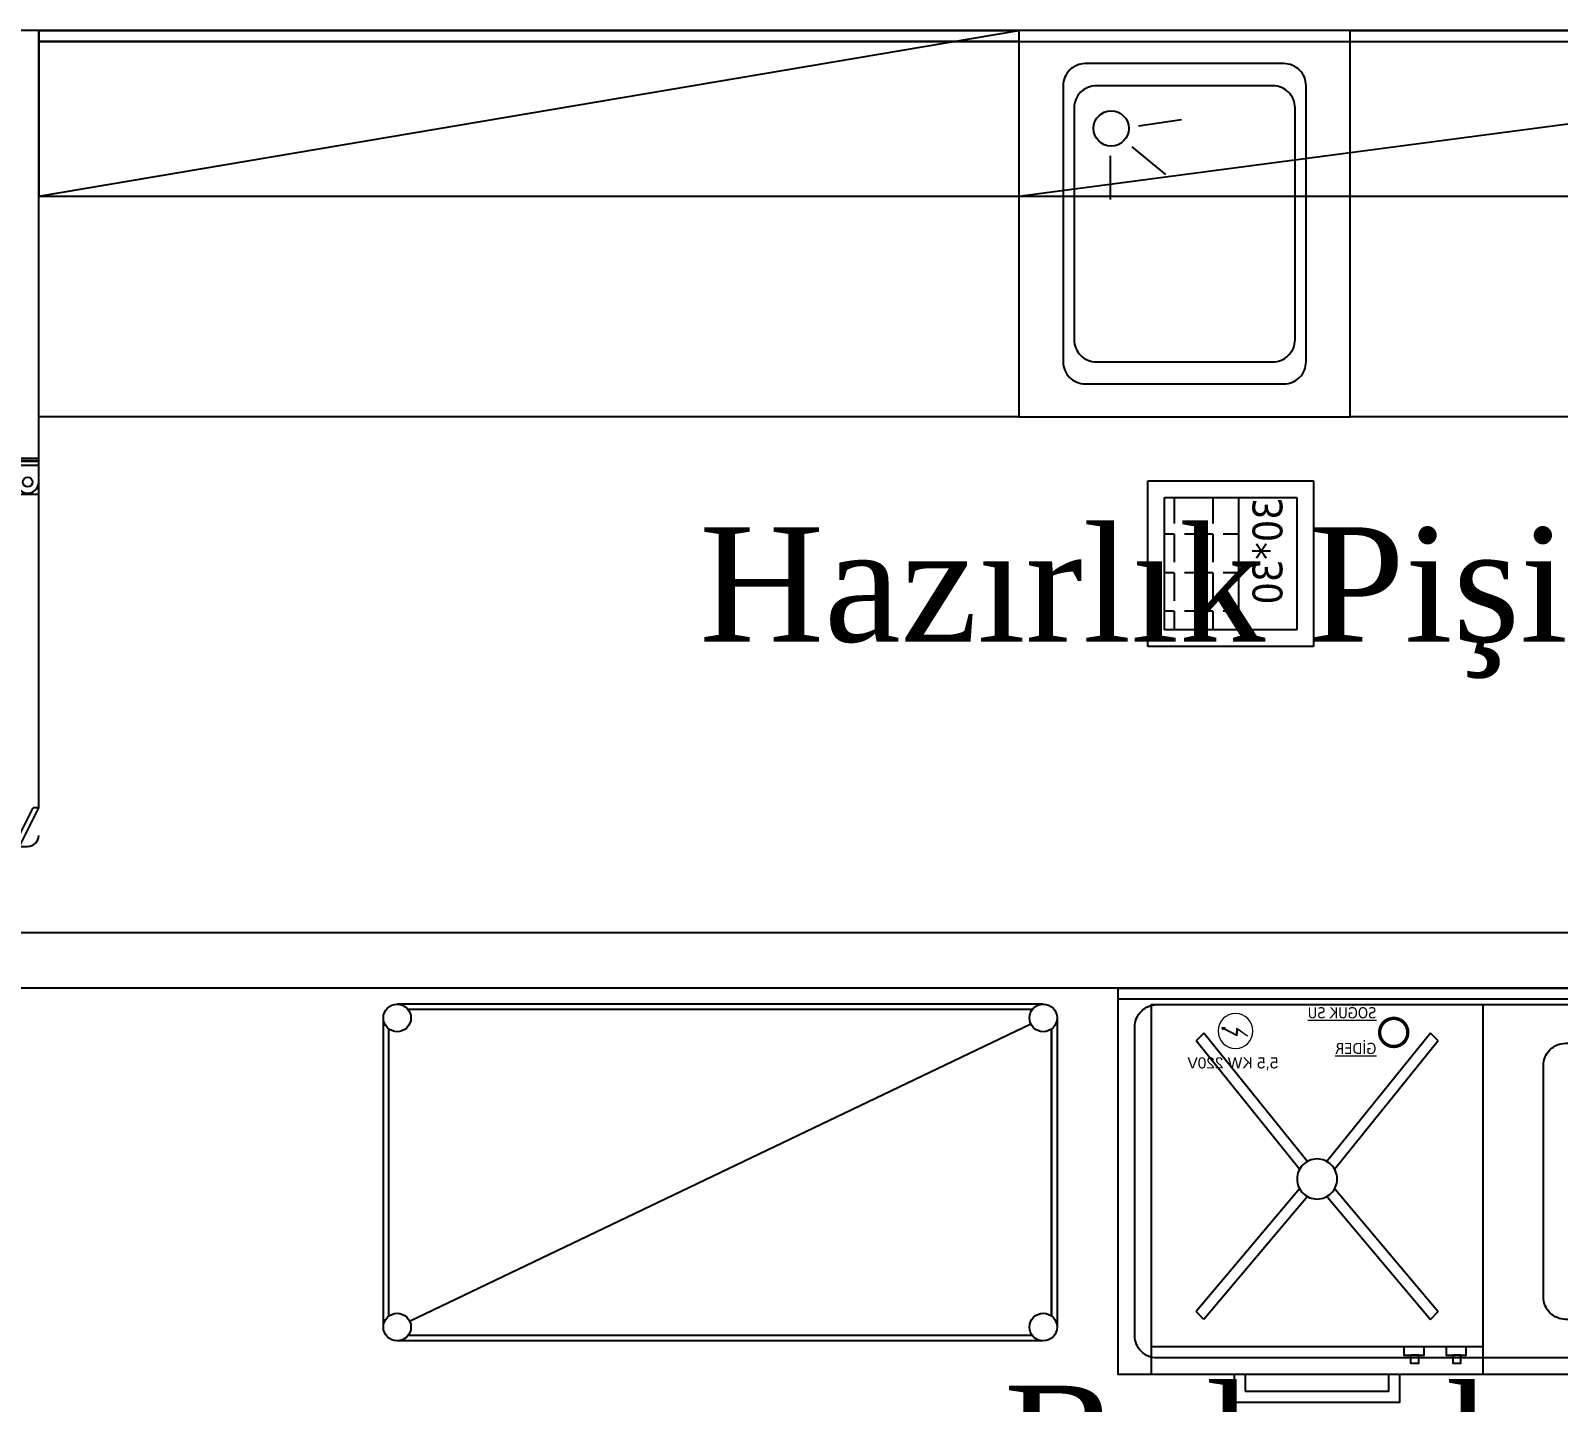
# Model space of a CAD drawing. Header units: millimetres. Extents: x 1531071 to 1560283, y -701792 to -691067.
# Drawn here: x 1538245 to 1538521.7, y -695077.5 to -694829 of the extents above; entities that cross this region are included whole.
import ezdxf

# ---------------------------------------------------------------- set-up
doc = ezdxf.new("R2010")
doc.units = ezdxf.units.MM
doc.header["$LTSCALE"] = 20
doc.header["$MEASUREMENT"] = 0
for name, pattern in [('DASHED', [19.05, 12.7, -6.35]), ('HIDDEN', [0.375, 0.25, -0.125]), ('HIDDEN2', [4.7625, 3.175, -1.5875])]:
    doc.linetypes.add(name, pattern=pattern)
for name, color, linetype, lineweight in [('GRC-Ekipman', 4, 'Continuous', 25), ('TES_SU', 150, 'Continuous', 25), ('Text', 7, 'Continuous', 0)]:
    doc.layers.add(name, color=color, linetype=linetype, lineweight=lineweight)
for name, color, linetype in [('Kıtc-002 Çizgi', 7, 'Continuous'), ('Kıtc-011 Elk Tes Yazı 001', 1, 'Continuous'), ('Kıtc-014 Elk Tes İşaretler', 1, 'Continuous'), ('Kıtc-016 Su Tes Yazı 001', 5, 'Continuous'), ('Kıtc-019 Su Tes İşaretler', 5, 'Continuous'), ('Kıtc-028 Yer Izgarası', 252, 'Continuous'), ('set altı dolap', 92, 'Continuous'), ('SOŞUK ODA PANELİ', 4, 'Continuous')]:
    doc.layers.add(name, color=color, linetype=linetype)
doc.styles.get("Standard").update_dxf_attribs({"font": 'tahoma.ttf', "height": 10})
doc.styles.add('Times New  Roman', font='times.ttf')

# ---------------------------------------------------------------- blocks, each defined once
blk = doc.blocks.new('A$C55296281')
at = {"layer": 'Kıtc-002 Çizgi'}
for p, q in [((24.66, 52.76), (32.47, 53.87)), ((19.52, 47.29), (19.52, 39.4)), ((23.43, 48.95), (29.53, 43.94))]:
    blk.add_line(p, q, dxfattribs=at)
for points in [[(0, 68), (140, 68), (140, 70), (0, 70)], [(0, 0), (140, 0), (140, 70), (0, 70)]]:
    blk.add_lwpolyline(points, close=True, dxfattribs=at)
for points in [[(7, 3), (133, 3, 0.414214), (137, 7), (137, 63, 0.414214), (133, 67), (7, 67, 0.414214), (3, 63), (3, 7, 0.414214)], [(17, 10), (59, 10, 0.414214), (63, 14), (63, 56, 0.414214), (59, 60), (17, 60, 0.414214), (13, 56), (13, 14, 0.414214)]]:
    blk.add_lwpolyline(points, format="xyb", close=True, dxfattribs=at)
blk.add_circle((19.71, 52.26), 3.19, dxfattribs=at)
blk = doc.blocks.new('A$C5BF67CBE')
at = {"layer": 'Kıtc-002 Çizgi'}
blk.add_line((6.65, 10), (10.64, 10), dxfattribs=at)
for points in [[(0, 72), (0, 10), (60, 10), (60, 72)], [(0, 72), (0, 5), (60, 5), (60, 72)], [(3, 10), (6.65, 10), (6.65, 8.54), (3, 8.54)], [(3.97, 8.54), (5.43, 8.54), (5.43, 7.08), (3.97, 7.08)], [(10.64, 10), (14.29, 10), (14.29, 8.54), (10.64, 8.54)], [(11.61, 8.54), (13.07, 8.54), (13.07, 7.08), (11.61, 7.08)], [(45, 0), (15, 0), (15, 5), (45, 5)], [(43, 2), (17, 2), (17, 5), (43, 5)]]:
    blk.add_lwpolyline(points, close=True, dxfattribs=at)
at = {"layer": 'Kıtc-002 Çizgi', "linetype": 'DASHED'}
for points in [[(8.08, 65.42), (9.49, 66.84)], [(9.49, 66.84), (28.24, 43.59)], [(31.86, 43.69), (50.51, 66.84)], [(50.51, 66.84), (51.92, 65.42)], [(8.08, 65.42), (26.83, 42.17)], [(33.27, 42.27), (51.92, 65.42)], [(26.73, 38.56), (8.08, 16.41)], [(28.14, 37.14), (9.49, 15)], [(31.76, 37.24), (50.51, 15)], [(33.17, 38.66), (51.92, 16.41)], [(9.49, 15), (8.08, 16.41)], [(50.51, 15), (51.92, 16.41)]]:
    blk.add_lwpolyline(points, dxfattribs=at)
blk.add_circle((30, 40.42), 3.63, dxfattribs=at)
blk = doc.blocks.new('v-sg')
at = {"layer": 'TES_SU', "linetype": 'Continuous', "const_width": 1.2}
blk.add_lwpolyline([(-5, 0, 1), (5, 0, 1)], format="xyb", close=True, dxfattribs=at)
blk = doc.blocks.new('A$C4E3860C5')
at = {"layer": 'Kıtc-014 Elk Tes İşaretler', "linetype": 'Continuous', "lineweight": 0}
for p, q in [((2.9, 3.66), (0.96, 2.3)), ((1, 2.21), (2.81, 3.48)), ((2.81, 3.48), (2.9, 2.31)), ((3, 2.49), (2.9, 3.66)), ((2.9, 2.31), (5.24, 3.52)), ((5.18, 3.62), (3, 2.49)), ((5.66, 3.81), (5.09, 3.77)), ((5.09, 3.77), (5.17, 3.64)), ((5.17, 3.64), (5.34, 3.36)), ((5.24, 3.52), (5.19, 3.62)), ((5.34, 3.36), (5.66, 3.81)), ((0.96, 2.3), (1, 2.21))]:
    blk.add_line(p, q, dxfattribs=at)
blk.add_circle((3.16, 3.16), 3.16, dxfattribs=at)
blk = doc.blocks.new('A$C59243714')
at = {"layer": 'Kıtc-002 Çizgi'}
for name, p in [('A$C5BF67CBE', (0, 0)), ('A$C4E3860C5', (41.62, 64.07))]:
    blk.add_blockref(name, p, dxfattribs=at)
at = {"layer": 'Kıtc-019 Su Tes İşaretler', "linetype": 'Continuous', "xscale": 0.5098698804018752, "yscale": 0.5098698804018752, "zscale": 0.5098698804018752}
blk.add_blockref('v-sg', (16.13, 66.97), dxfattribs=at)
at = {"layer": 'Kıtc-011 Elk Tes Yazı 001', "lineweight": 15, "insert": (37.02, 62.45), "char_height": 2, "attachment_point": 1}
blk.add_mtext_dynamic_manual_height_columns('{\\f@Arial Unicode MS|b0|i0|c162|p34;5,5 KW 220V }', width=27.5245, gutter_width=50, heights=[0], dxfattribs=at)
at = {"layer": 'Kıtc-016 Su Tes Yazı 001', "lineweight": 5, "char_height": 2, "attachment_point": 1}
for s, insert in [('{\\L\\C5;SOĞUK SU}', (19.27, 71.54)), ('{\\L\\C5;GİDER}', (19.27, 65.08))]:
    blk.add_mtext_dynamic_manual_height_columns(s, width=14.9424, gutter_width=50, heights=[0], dxfattribs=dict(at, insert=insert))
blk = doc.blocks.new('istif rafı düz 122-61')
at = {"ltscale": 5}
for p, q in [((58.49, 0), (-58.49, 0)), ((56.49, -1), (-56.51, -1)), ((56.49, -60), (-56.51, -60)), ((58.49, -61), (-58.51, -61))]:
    blk.add_line(p, q, dxfattribs=at)
for p, q in [((-61.01, -58.5), (-61.01, -2.5)), ((60.99, -2.5), (60.99, -58.5)), ((-60.01, -56.5), (-60.01, -4.5)), ((59.99, -4.5), (59.99, -56.5)), ((59.99, -56.5), (59.99, -4.5))]:
    blk.add_line(p, q)
at = {"color": 149, "ltscale": 5}
blk.add_line((-56.25, -57.42), (56.24, -3.58), dxfattribs=at)
at = {"ltscale": 5}
for centre in [(-58.51, -2.5), (58.49, -2.5), (-58.51, -58.5), (58.49, -58.5)]:
    blk.add_circle(centre, 2.5, dxfattribs=at)
blk = doc.blocks.new('A$C16284146')
at = {"layer": 'Kıtc-002 Çizgi'}
for p, q in [((21.66, 52.76), (29.47, 53.87)), ((16.52, 47.29), (16.52, 39.4)), ((20.43, 48.95), (26.53, 43.94))]:
    blk.add_line(p, q, dxfattribs=at)
for points in [[(0, 0), (60, 0), (60, 70), (0, 70)], [(0, 68), (60, 68), (60, 70), (0, 70)]]:
    blk.add_lwpolyline(points, close=True, dxfattribs=at)
for points in [[(12, 6), (48, 6, 0.414214), (52, 10), (52, 60, 0.414214), (48, 64), (12, 64, 0.414214), (8, 60), (8, 10, 0.414214)], [(14, 10), (46, 10, 0.414214), (50, 14), (50, 56, 0.414214), (46, 60), (14, 60, 0.414214), (10, 56), (10, 14, 0.414214)]]:
    blk.add_lwpolyline(points, format="xyb", close=True, dxfattribs=at)
blk.add_circle((16.71, 52.26), 3.19, dxfattribs=at)
blk = doc.blocks.new('A$C098E0CC9')
at = {"layer": 'Kıtc-002 Çizgi', "color": 254, "linetype": 'DASHED'}
for p, q in [((8, 76), (42, 8)), ((42, 76), (8, 8))]:
    blk.add_line(p, q, dxfattribs=at)
at = {"layer": 'Kıtc-002 Çizgi'}
for points in [[(0, 8), (160, 8), (160, 78), (0, 78)], [(5, 4), (45, 4), (45, 8), (5, 8)], [(20, 0), (30, 0), (30, 4), (20, 4)]]:
    blk.add_lwpolyline(points, close=True, dxfattribs=at)
at = {"layer": 'Kıtc-002 Çizgi', "color": 254, "linetype": 'DASHED'}
blk.add_lwpolyline([(42, 8), (8, 8), (8, 76), (42, 76)], close=True, dxfattribs=at)
blk = doc.blocks.new('A$C27851754')
at = {"layer": 'Kıtc-002 Çizgi', "linetype": 'HIDDEN2'}
for p, q in [((5, 34), (5, 8)), ((45, 34), (45, 8))]:
    blk.add_line(p, q, dxfattribs=at)
for points in [[(5, 34), (45, 34), (45, 38), (5, 38)], [(20, 30), (30, 30), (30, 34), (20, 34)], [(5, 24), (45, 24), (45, 28), (5, 28)], [(20, 20), (30, 20), (30, 24), (20, 24)], [(5, 14), (45, 14), (45, 18), (5, 18)], [(20, 10), (30, 10), (30, 14), (20, 14)], [(5, 4), (45, 4), (45, 8), (5, 8)], [(20, 0), (30, 0), (30, 4), (20, 4)]]:
    blk.add_lwpolyline(points, close=True, dxfattribs=at)
at = {"layer": 'set altı dolap'}
blk.add_blockref('A$C098E0CC9', (0, 30), dxfattribs=at)
blk = doc.blocks.new('A$C1AAB3821')
at = {"layer": 'Kıtc-028 Yer Izgarası'}
for p, q in [((30, 30), (0, 30)), ((0, 30), (0, 0)), ((30, 0), (30, 30)), ((27, 27), (3, 27)), ((3, 27), (3, 3)), ((3, 25.24), (7.74, 25.24)), ((9.65, 25.24), (9.65, 27)), ((9.65, 25.24), (14.73, 25.24)), ((16.63, 25.24), (16.63, 27)), ((16.63, 25.24), (21.71, 25.24)), ((23.62, 25.24), (23.62, 27)), ((23.62, 25.24), (27, 25.24)), ((27, 3), (27, 27)), ((9.65, 18.25), (9.65, 23.33)), ((16.63, 18.25), (16.63, 23.33)), ((23.62, 18.25), (23.62, 23.33)), ((3, 18.25), (7.74, 18.25)), ((9.65, 18.25), (14.73, 18.25)), ((16.63, 18.25), (21.71, 18.25)), ((23.62, 18.25), (27, 18.25)), ((9.65, 13.5), (9.65, 16.35)), ((16.63, 13.5), (16.63, 16.35)), ((23.62, 13.5), (23.62, 16.35)), ((27, 13.5), (3, 13.5)), ((3, 13.5), (3, 3)), ((27, 3), (27, 13.5)), ((3, 3), (27, 3)), ((3, 3), (27, 3)), ((0, 0), (30, 0))]:
    blk.add_line(p, q, dxfattribs=at)
blk.add_text('30*30', height=5.4, dxfattribs=at).set_placement((3, 5.64))
blk = doc.blocks.new('A$C3343078A')
at = {"layer": 'Kıtc-002 Çizgi', "color": 254}
for p, q in [((0, 4.5), (7, 1)), ((0, 3.5), (7, 0)), ((7, 0), (7, 1))]:
    blk.add_line(p, q, dxfattribs=at)
blk.add_lwpolyline([(7, 0), (69, 0), (69, 6), (0, 6), (0, 2)], dxfattribs=at)
blk.add_arc((2, 2), 2, 180, 270, dxfattribs=at)
blk = doc.blocks.new('A$C0E07015C')
at = {"layer": 'Kıtc-002 Çizgi', "color": 4}
for p, q in [((26.88, 124.78), (26.88, 108.82)), ((28.5, 125.27), (28.5, 108.33)), ((47.71, 125.27), (47.71, 108.33)), ((49.33, 124.78), (49.33, 108.82)), ((24.08, 122.91), (24.08, 110.69)), ((25.39, 123.98), (25.39, 109.62)), ((50.83, 123.98), (50.83, 109.62)), ((52.14, 122.91), (52.14, 110.69)), ((23, 121.6), (23, 112)), ((53.21, 121.6), (53.21, 112))]:
    blk.add_line(p, q, dxfattribs=at)
at = {"layer": 'Kıtc-002 Çizgi'}
for p, q in [((0.01, 68.3), (7.01, 64.8)), ((0.01, 67.3), (7.01, 63.8)), ((7.01, 63.8), (7.01, 64.8))]:
    blk.add_line(p, q, dxfattribs=at)
for points in [[(0.01, 70.3), (66.01, 70.3), (66.01, 147.8), (0.01, 147.8)], [(0.01, 69.8), (66.01, 69.8), (66.01, 70.3), (0.01, 70.3)]]:
    blk.add_lwpolyline(points, close=True, dxfattribs=at)
at = {"layer": 'Kıtc-002 Çizgi', "linetype": 'DASHED'}
blk.add_lwpolyline([(8.01, 72.3), (58.01, 72.3), (58.01, 140.8), (8.01, 140.8)], close=True, dxfattribs=at)
at = {"layer": 'Kıtc-002 Çizgi', "color": 4}
for points in [[(21.55, 125.44), (14.35, 125.44), (14.35, 108.16), (21.55, 108.16)], [(30.19, 125.44), (46.03, 125.44), (46.03, 108.16), (30.19, 108.16)], [(30.19, 124.78), (46.03, 124.78), (46.03, 122.91), (30.19, 122.91)], [(30.19, 122.91), (46.03, 122.91), (46.03, 120.11), (30.19, 120.11)], [(30.19, 120.11), (46.03, 120.11), (46.03, 116.8), (30.19, 116.8)], [(30.19, 116.8), (46.03, 116.8), (46.03, 113.49), (30.19, 113.49)], [(30.19, 113.49), (46.03, 113.49), (46.03, 110.69), (30.19, 110.69)], [(30.19, 110.69), (46.03, 110.69), (46.03, 108.82), (30.19, 108.82)]]:
    blk.add_lwpolyline(points, close=True, dxfattribs=at)
at = {"layer": 'Kıtc-002 Çizgi'}
for points in [[(4.01, 63.8), (66.01, 63.8), (66.01, 69.8), (0.01, 69.8), (0.01, 65.8)], [(66.01, 65.8), (66.01, 70.3), (62.01, 70.3), (62.01, 65.8)]]:
    blk.add_lwpolyline(points, dxfattribs=at)
blk.add_circle((64.01, 66.01), 0.867, dxfattribs=at)
at = {"layer": 'Kıtc-002 Çizgi', "color": 4}
for centre, start, end in [((30.19, 116.8), 90, 270), ((46.03, 116.8), 270, 90)]:
    blk.add_arc(centre, 8.64, start, end, dxfattribs=at)
at = {"layer": 'Kıtc-002 Çizgi', "color": 254, "linetype": 'DASHED'}
blk.add_arc((66.67, 66.34), 66.67, 179.1754, 264.2606, dxfattribs=at)
at = {"layer": 'Kıtc-002 Çizgi'}
for centre, radius, start, end in [((2.01, 65.8), 2, 180, 270), ((64.01, 66.01), 2.01, 186.0256, 353.9744)]:
    blk.add_arc(centre, radius, start, end, dxfattribs=at)
blk.add_blockref('A$C4E3860C5', (18.05, 77.53), dxfattribs=at)
at = {"layer": 'Kıtc-002 Çizgi', "rotation": 90}
blk.add_blockref('A$C3343078A', (66.01, 0), dxfattribs=at)
at = {"layer": 'Kıtc-011 Elk Tes Yazı 001', "insert": (25.87, 82.81), "char_height": 3.3081, "attachment_point": 1}
blk.add_mtext_dynamic_manual_height_columns('{\\f@Arial Unicode MS|b0|i0|c162|p34;0,34 KW 220V }', width=29.8536, gutter_width=50, heights=[0], dxfattribs=at)
blk = doc.blocks.new('A$C60D24EFD')
at = {"layer": 'Kıtc-002 Çizgi'}
blk.add_blockref('A$C0E07015C', (0, 0), dxfattribs=at)
blk.add_text('***', height=9.6, dxfattribs=at).set_placement((25.39, 129.47))

msp = doc.modelspace()

# ---------------------------------------------------------------- linework, layer by layer
at = {"layer": 'SOŞUK ODA PANELİ', "color": 0, "lineweight": -3, "ltscale": 0.5}
for p, q in [((1538723.99, -694829.01), (1538243.54, -694829.01)), ((1538246.49, -694829.01), (1538246.49, -694859.01)), ((1538246.49, -694859.01), (1538423.99, -694829.01)), ((1538423.99, -694831.01), (1538246.49, -694831.01)), ((1538246.49, -694831.01), (1538643.99, -694831.01)), ((1538423.99, -694859.01), (1538635.99, -694831.01)), ((1538423.99, -694859.01), (1538635.99, -694859.01)), ((1538675.55, -694992.46), (1538193.54, -694992.46)), ((1538675.55, -695002.46), (1538193.54, -695002.46))]:
    msp.add_line(p, q, dxfattribs=at)
at = {"layer": 'SOŞUK ODA PANELİ', "color": 0, "linetype": 'HIDDEN', "lineweight": -3, "ltscale": 100}
msp.add_line((1538246.49, -694859.01), (1538423.99, -694859.01), dxfattribs=at)
at = {"layer": 'SOŞUK ODA PANELİ', "color": 0, "lineweight": -3, "ltscale": 0.5}
msp.add_lwpolyline([(1538423.99, -694899.01), (1538246.49, -694899.01), (1538246.49, -694829.01), (1538423.99, -694829.01)], close=True, dxfattribs=at)

# ---------------------------------------------------------------- block references
at = {"layer": 'GRC-Ekipman'}
for name, p in [('A$C16284146', (1538423.99, -694899.01)), ('istif rafı düz 122-61', (1538369.91, -695005.36))]:
    msp.add_blockref(name, p, dxfattribs=at)
at = {"layer": 'GRC-Ekipman', "xscale": -1}
msp.add_blockref('A$C27851754', (1538643.99, -694937.01), dxfattribs=at)
at = {"layer": 'Kıtc-002 Çizgi'}
msp.add_blockref('A$C60D24EFD', (1538180.48, -694976.81), dxfattribs=at)
at = {"layer": 'Kıtc-002 Çizgi', "xscale": -1}
msp.add_blockref('A$C55296281', (1538581.99, -695072.46), dxfattribs=at)
at = {"layer": 'Kıtc-002 Çizgi', "lineweight": -2, "xscale": -1}
msp.add_blockref('A$C59243714', (1538507.99, -695077.46), dxfattribs=at)
at = {"layer": 'Kıtc-028 Yer Izgarası', "xscale": -1, "rotation": 90}
msp.add_blockref('A$C1AAB3821', (1538477.33, -694910.58), dxfattribs=at)

# ---------------------------------------------------------------- texts
at = {"layer": 'Text', "color": 0, "lineweight": 13, "width": 427.0039, "attachment_point": 5, "style": 'Times New  Roman'}
for s, insert, char_height in [('Hazırlık Pişirme', (1538469.09, -694932.71), 20.7182), ('Bulaşık', (1538469.09, -695088.2), 20.718)]:
    msp.add_mtext(s, dxfattribs=dict(at, insert=insert, char_height=char_height))

doc.saveas('drawing.dxf')
